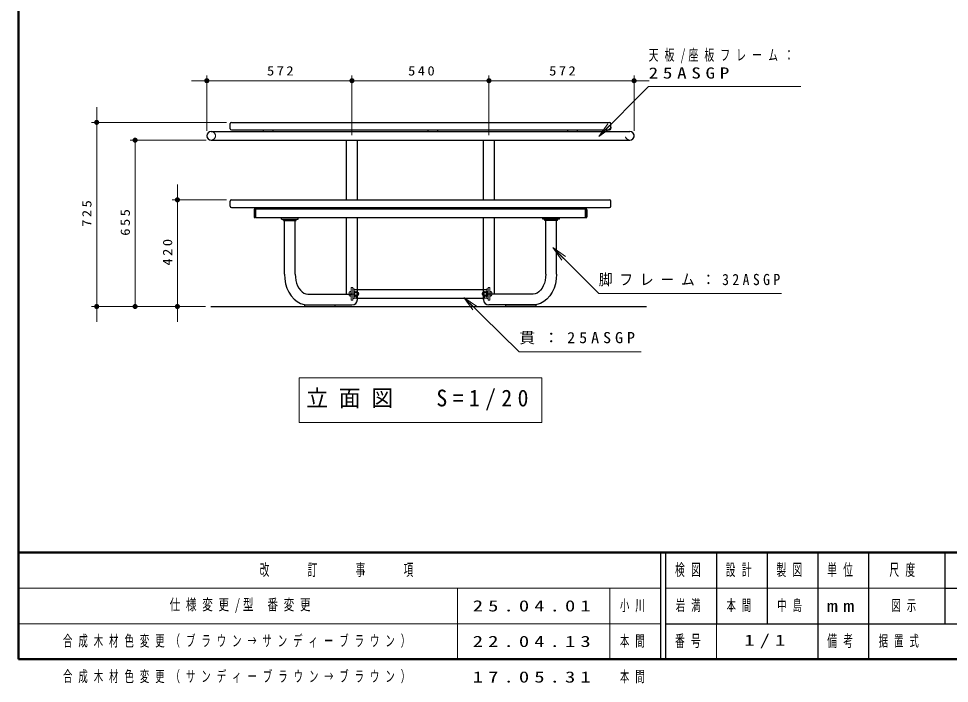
# Model space of a CAD drawing. Units: millimetres on the paper, scale 1:20. Extents: x -365 to 0, y -5 to 257.
# Drawn here: x -365 to -181.6, y -4.7 to 126.1 of the extents above; entities that cross this region are included whole.
import ezdxf

# ---------------------------------------------------------------- set-up
doc = ezdxf.new("R2010")
doc.units = ezdxf.units.MM
doc.linetypes.add('USER1', pattern=[4.5, 2.5, -2])
doc.layers.add('1_20', color=7, linetype='Continuous', lineweight=25)
doc.layers.add('LY_3', color=7, linetype='Continuous', lineweight=13)
doc.layers.add('LY_4', color=7, linetype='Continuous')
doc.styles.add('ＭＳ ゴシック', font='')
doc.styles.get('ＭＳ ゴシック').set_extended_font_data('MS Gothic')

# ---------------------------------------------------------------- blocks, each defined once
blk = doc.blocks.new('filled_dot')
at = {"color": 0, "linetype": 'Continuous', "lineweight": -2, "const_width": 1.25}
blk.add_lwpolyline([(-0.625, 0, 1), (0.625, 0, 1)], format="xyb", close=True, dxfattribs=at)

msp = doc.modelspace()

# ---------------------------------------------------------------- linework, layer by layer
at = {"layer": '1_20', "lineweight": 13}
for p, q in [((-330.911, 113.906), (-296.311, 113.906)), ((-327.911, 104.053), (-327.911, 114.906)), ((-302.311, 113.906), (-269.311, 113.906)), ((-299.311, 103.203), (-299.311, 114.906)), ((-299.311, 106.703), (-299.311, 114.906)), ((-275.311, 113.906), (-240.711, 113.906)), ((-272.311, 103.203), (-272.311, 114.906)), ((-272.311, 106.703), (-272.311, 114.906)), ((-243.711, 104.053), (-243.711, 114.906)), ((-349.616, 66.453), (-349.616, 108.703)), ((-324.061, 105.703), (-350.616, 105.703)), ((-250.661, 102.946), (-248.893, 105.421)), ((-250.661, 102.946), (-248.54, 105.068)), ((-248.186, 104.714), (-250.661, 102.946)), ((-328.061, 102.203), (-343.047, 102.203)), ((-342.047, 69.453), (-342.047, 102.203)), ((-333.709, 66.453), (-333.709, 93.453)), ((-324.061, 90.453), (-334.709, 90.453)), ((-257.952, 78.579), (-259.72, 81.054)), ((-259.72, 81.054), (-257.245, 79.286)), ((-259.72, 81.054), (-257.598, 78.932)), ((-275.475, 68.793), (-277.269, 71.249)), ((-277.269, 71.249), (-274.775, 69.508)), ((-277.269, 71.249), (-275.125, 69.15)), ((-328.151, 69.453), (-350.616, 69.453)), ((-328.151, 69.453), (-343.047, 69.453)), ((-328.151, 69.453), (-334.709, 69.453)), ((-309.711, 55.435), (-309.711, 46.635)), ((-261.911, 55.435), (-309.711, 55.435)), ((-261.911, 46.635), (-261.911, 55.435)), ((-309.711, 46.635), (-261.911, 46.635))]:
    msp.add_line(p, q, dxfattribs=at)
at = {"layer": '1_20', "color": 70}
for p, q in [((-323.311, 104.453), (-323.311, 105.453)), ((-323.061, 105.703), (-248.561, 105.703)), ((-248.311, 104.453), (-248.311, 105.453)), ((-323.061, 104.203), (-248.561, 104.203)), ((-323.311, 89.203), (-323.311, 90.203)), ((-323.061, 90.453), (-248.561, 90.453)), ((-248.311, 89.203), (-248.311, 90.203)), ((-323.061, 88.953), (-248.561, 88.953))]:
    msp.add_line(p, q, dxfattribs=at)
at = {"layer": '1_20', "color": 4}
for p, q in [((-327.061, 103.903), (-244.561, 103.903)), ((-316.761, 104.203), (-314.861, 104.203)), ((-316.761, 103.903), (-316.761, 104.203)), ((-314.861, 103.903), (-314.861, 104.203)), ((-284.261, 104.203), (-282.361, 104.203)), ((-284.261, 103.903), (-284.261, 104.203)), ((-282.361, 103.903), (-282.361, 104.203)), ((-256.761, 104.203), (-254.861, 104.203)), ((-256.761, 103.903), (-256.761, 104.203)), ((-254.861, 103.903), (-254.861, 104.203)), ((-327.061, 102.203), (-244.561, 102.203)), ((-318.311, 86.953), (-318.311, 88.653)), ((-318.311, 88.653), (-253.311, 88.653)), ((-316.761, 88.953), (-314.861, 88.953)), ((-316.761, 88.653), (-316.761, 88.953)), ((-314.861, 88.653), (-314.861, 88.953)), ((-284.261, 88.953), (-282.361, 88.953)), ((-284.261, 88.653), (-284.261, 88.953)), ((-282.361, 88.653), (-282.361, 88.953)), ((-256.761, 88.953), (-254.861, 88.953)), ((-256.761, 88.653), (-256.761, 88.953)), ((-254.861, 88.653), (-254.861, 88.953)), ((-253.311, 86.953), (-253.311, 88.653)), ((-318.311, 86.953), (-253.311, 86.953)), ((-313.186, 86.653), (-313.186, 86.953)), ((-313.186, 86.653), (-309.936, 86.653)), ((-309.936, 86.653), (-309.936, 86.953)), ((-261.686, 86.653), (-261.686, 86.953)), ((-258.436, 86.653), (-261.686, 86.653)), ((-258.436, 86.653), (-258.436, 86.953))]:
    msp.add_line(p, q, dxfattribs=at)
at = {"layer": '1_20', "color": 2}
for p, q in [((-300.378, 90.453), (-300.378, 102.203)), ((-298.243, 90.453), (-298.243, 102.203)), ((-273.378, 90.453), (-273.378, 102.203)), ((-271.243, 90.453), (-271.243, 102.203)), ((-312.811, 86.353), (-312.811, 86.653)), ((-312.811, 86.653), (-310.311, 86.653)), ((-312.811, 86.353), (-310.311, 86.353)), ((-312.628, 75.82), (-312.628, 86.353)), ((-310.493, 75.82), (-310.493, 86.353)), ((-310.311, 86.353), (-310.311, 86.653)), ((-300.378, 71.888), (-300.378, 86.953)), ((-298.243, 70.82), (-298.243, 86.953)), ((-273.378, 70.82), (-273.378, 86.953)), ((-271.243, 71.888), (-271.243, 86.953)), ((-261.311, 86.353), (-261.311, 86.653)), ((-258.811, 86.653), (-261.311, 86.653)), ((-258.811, 86.353), (-261.311, 86.353)), ((-261.128, 75.82), (-261.128, 86.353)), ((-258.993, 75.82), (-258.993, 86.353)), ((-258.811, 86.353), (-258.811, 86.653)), ((-308.025, 71.888), (-299.311, 71.888)), ((-263.596, 71.888), (-272.311, 71.888)), ((-308.625, 69.753), (-299.311, 69.753)), ((-308.625, 69.453), (-308.625, 69.753)), ((-302.625, 69.453), (-302.625, 69.753)), ((-262.996, 69.753), (-272.311, 69.753)), ((-268.996, 69.453), (-268.996, 69.753)), ((-262.996, 69.453), (-262.996, 69.753)), ((-308.625, 69.453), (-302.625, 69.453)), ((-262.996, 69.453), (-268.996, 69.453))]:
    msp.add_line(p, q, dxfattribs=at)
at = {"layer": '1_20', "color": 21}
for p, q in [((-318.61, 88.505), (-318.61, 87.1)), ((-318.31, 88.655), (-318.46, 88.655)), ((-318.31, 88.655), (-318.31, 86.95)), ((-253.311, 88.655), (-253.311, 86.95)), ((-253.311, 88.655), (-253.161, 88.655)), ((-253.011, 88.505), (-253.011, 87.1)), ((-318.31, 86.95), (-318.46, 86.95)), ((-253.311, 86.95), (-253.161, 86.95))]:
    msp.add_line(p, q, dxfattribs=at)
at = {"layer": '1_20', "linetype": 'USER1', "lineweight": 13}
for p, q in [((-299.861, 71.753), (-299.861, 72.153)), ((-299.561, 72.403), (-299.611, 72.403)), ((-299.561, 72.478), (-299.461, 72.478)), ((-299.561, 72.478), (-299.561, 71.428)), ((-299.561, 71.503), (-299.561, 72.403)), ((-299.461, 73.203), (-299.461, 70.703)), ((-299.161, 72.903), (-298.861, 72.903)), ((-298.861, 71.003), (-298.861, 72.903)), ((-298.861, 72.803), (-298.243, 72.803)), ((-298.861, 72.478), (-298.761, 72.478)), ((-298.861, 72.478), (-298.861, 71.428)), ((-298.761, 72.478), (-298.761, 71.428)), ((-298.761, 72.377), (-298.723, 72.443)), ((-298.761, 71.529), (-298.761, 72.377)), ((-298.723, 72.443), (-298.399, 72.443)), ((-298.399, 72.198), (-298.723, 72.198)), ((-298.399, 71.708), (-298.723, 71.708)), ((-298.361, 72.377), (-298.399, 72.443)), ((-298.361, 71.529), (-298.361, 72.377)), ((-273.378, 72.803), (-272.761, 72.803)), ((-273.261, 72.377), (-273.223, 72.443)), ((-273.261, 71.529), (-273.261, 72.377)), ((-272.899, 72.443), (-273.223, 72.443)), ((-273.223, 72.198), (-272.899, 72.198)), ((-273.223, 71.708), (-272.899, 71.708)), ((-272.861, 72.377), (-272.899, 72.443)), ((-272.761, 72.478), (-272.861, 72.478)), ((-272.861, 72.478), (-272.861, 71.428)), ((-272.861, 71.529), (-272.861, 72.377)), ((-272.461, 72.903), (-272.761, 72.903)), ((-272.761, 71.003), (-272.761, 72.903)), ((-272.161, 73.203), (-272.161, 70.703)), ((-272.061, 72.478), (-272.161, 72.478)), ((-272.061, 72.478), (-272.061, 71.428)), ((-272.061, 71.503), (-272.061, 72.403)), ((-272.061, 72.403), (-272.011, 72.403)), ((-271.761, 71.753), (-271.761, 72.153)), ((-299.561, 71.503), (-299.611, 71.503)), ((-299.461, 71.428), (-299.561, 71.428)), ((-299.161, 71.003), (-298.861, 71.003)), ((-298.761, 71.428), (-298.861, 71.428)), ((-298.861, 71.103), (-298.243, 71.103)), ((-298.761, 71.529), (-298.723, 71.463)), ((-298.723, 71.463), (-298.399, 71.463)), ((-298.361, 71.529), (-298.399, 71.463)), ((-273.378, 71.103), (-272.761, 71.103)), ((-273.261, 71.529), (-273.223, 71.463)), ((-272.899, 71.463), (-273.223, 71.463)), ((-272.861, 71.529), (-272.899, 71.463)), ((-272.861, 71.428), (-272.761, 71.428)), ((-272.461, 71.003), (-272.761, 71.003)), ((-272.161, 71.428), (-272.061, 71.428)), ((-272.061, 71.503), (-272.011, 71.503))]:
    msp.add_line(p, q, dxfattribs=at)
at = {"layer": '1_20', "color": 2, "linetype": 'USER1', "lineweight": 13}
for p, q in [((-299.461, 73.203), (-299.161, 73.203)), ((-299.161, 70.703), (-299.161, 73.203)), ((-272.461, 70.703), (-272.461, 73.203)), ((-272.161, 73.203), (-272.461, 73.203)), ((-299.461, 70.703), (-299.161, 70.703)), ((-272.161, 70.703), (-272.461, 70.703))]:
    msp.add_line(p, q, dxfattribs=at)
at = {"layer": '1_20'}
for p, q in [((-298.243, 72.803), (-285.811, 72.803)), ((-285.811, 72.803), (-273.378, 72.803)), ((-272.761, 72.478), (-272.761, 71.428)), ((-298.243, 71.103), (-273.378, 71.103)), ((-327.151, 69.453), (-241.248, 69.453))]:
    msp.add_line(p, q, dxfattribs=at)
at = {"layer": '1_20', "lineweight": 13}
for points in [[(-250.661, 102.946), (-240.847, 112.76), (-210.847, 112.76)], [(-259.72, 81.054), (-250.661, 71.995), (-214.661, 71.995)], [(-277.269, 71.249), (-266.343, 60.555), (-242.343, 60.555)]]:
    msp.add_lwpolyline(points, dxfattribs=at)
at = {"layer": '1_20', "color": 2}
for points in [[(-312.628, 75.82), (-312.571, 74.871), (-312.403, 73.945), (-312.126, 73.066), (-311.749, 72.254), (-311.28, 71.53), (-310.731, 70.912), (-310.115, 70.414), (-309.448, 70.05), (-308.745, 69.828), (-308.025, 69.753)], [(-310.493, 75.82), (-310.463, 75.205), (-310.372, 74.605), (-310.224, 74.035), (-310.022, 73.509), (-309.77, 73.04), (-309.476, 72.639), (-309.146, 72.317), (-308.788, 72.08), (-308.411, 71.936), (-308.025, 71.888)], [(-261.128, 75.82), (-261.159, 75.205), (-261.249, 74.605), (-261.397, 74.035), (-261.6, 73.509), (-261.851, 73.04), (-262.146, 72.639), (-262.476, 72.317), (-262.834, 72.08), (-263.21, 71.936), (-263.596, 71.888)], [(-258.993, 75.82), (-259.05, 74.871), (-259.218, 73.945), (-259.495, 73.066), (-259.872, 72.254), (-260.341, 71.53), (-260.891, 70.912), (-261.506, 70.414), (-262.174, 70.05), (-262.876, 69.828), (-263.596, 69.753)]]:
    msp.add_lwpolyline(points, dxfattribs=at)
at = {"layer": '1_20', "color": 4, "linetype": 'USER1', "lineweight": 13}
for centre in [(-327.061, 103.053), (-244.561, 103.053)]:
    msp.add_circle(centre, 0.85, dxfattribs=at)
at = {"layer": '1_20', "color": 70}
for centre, start, end in [((-323.061, 105.453), 90, 180), ((-248.561, 105.453), 0, 90), ((-323.061, 104.453), 180, 270), ((-248.561, 104.453), 270, 0), ((-323.061, 90.203), 90, 180), ((-248.561, 90.203), 0, 90), ((-323.061, 89.203), 180, 270), ((-248.561, 89.203), 270, 0)]:
    msp.add_arc(centre, 0.25, start, end, dxfattribs=at)
at = {"layer": '1_20', "color": 4}
for centre, start, end in [((-327.061, 103.053), 90, 270), ((-244.561, 103.053), 270, 90)]:
    msp.add_arc(centre, 0.85, start, end, dxfattribs=at)
at = {"layer": '1_20', "color": 21}
for centre, start, end in [((-318.46, 88.505), 90, 180), ((-253.161, 88.505), 0, 90), ((-318.46, 87.1), 180, 270), ((-253.161, 87.1), 270, 0)]:
    msp.add_arc(centre, 0.15, start, end, dxfattribs=at)
at = {"layer": '1_20', "linetype": 'USER1', "lineweight": 13}
for centre, radius, start, end in [((-299.611, 72.153), 0.25, 90, 180), ((-299.611, 71.753), 0.25, 180, 270), ((-297.95, 71.953), 0.811, 162.41194, 197.58807), ((-298.317, 72.377), 0.443, 180.00003, 203.86506), ((-298.317, 71.529), 0.443, 156.13494, 180), ((-298.804, 72.377), 0.443, 336.13495, 359.99996), ((-298.804, 71.529), 0.443, 0.00002, 23.86508), ((-299.171, 71.953), 0.811, 342.41195, 17.58808), ((-298.361, 71.953), 0.375, 270.00001, 90), ((-273.261, 71.953), 0.375, 89.99999, 269.99999), ((-272.45, 71.953), 0.811, 162.41192, 197.58805), ((-272.817, 72.377), 0.443, 180.00004, 203.86505), ((-272.817, 71.529), 0.443, 156.13492, 179.99998), ((-273.304, 72.377), 0.443, 336.13494, 359.99997), ((-273.304, 71.529), 0.443, 360, 23.86506), ((-273.671, 71.953), 0.811, 342.41193, 17.58806), ((-272.011, 72.153), 0.25, 0, 90), ((-272.011, 71.753), 0.25, 270, 0)]:
    msp.add_arc(centre, radius, start, end, dxfattribs=at)
at = {"layer": '1_20', "color": 2}
for centre, start, end in [((-299.311, 70.82), 270, 90), ((-272.311, 70.82), 90, 270)]:
    msp.add_arc(centre, 1.067, start, end, dxfattribs=at)
at = {"layer": 'LY_3', "lineweight": 50}
for p, q in [((-365, 257), (-365, 0)), ((-365, 21), (0, 21)), ((-365, 0), (0, 0))]:
    msp.add_line(p, q, dxfattribs=at)
at = {"layer": 'LY_3', "color": 211, "lineweight": 25}
for p, q in [((-238.5, 21), (-238.5, 0)), ((-237.5, 21), (-237.5, 0)), ((-227.5, 21), (-227.5, 7)), ((-217.5, 21), (-217.5, 7)), ((-207.5, 21), (-207.5, 0)), ((-197.5, 21), (-197.5, 7)), ((-182.5, 21), (-182.5, 7)), ((-182.5, 14), (-70, 14)), ((-237.5, 7), (0, 7))]:
    msp.add_line(p, q, dxfattribs=at)
at = {"layer": 'LY_3'}
for p, q in [((-365, 14), (-238.5, 14)), ((-278.5, 14), (-278.5, 0)), ((-248.5, 14), (-248.5, 0)), ((-237.5, 14), (-182.5, 14)), ((-365, 7), (-238.5, 7)), ((-227.5, 7), (-227.5, 0))]:
    msp.add_line(p, q, dxfattribs=at)
at = {"layer": 'LY_3', "lineweight": 25}
msp.add_line((-197.5, 7), (-197.5, 0), dxfattribs=at)

# ---------------------------------------------------------------- block references
at = {"layer": '1_20', "lineweight": 13, "xscale": 0.4, "yscale": 0.4}
for p, rotation in [((-327.911, 113.906), 180), ((-299.311, 113.906), 180), ((-272.311, 113.906), 180), ((-349.616, 105.703), 90), ((-342.047, 102.203), 270), ((-333.709, 90.453), 90), ((-349.616, 69.453), 270), ((-342.047, 69.453), 90), ((-333.709, 69.453), 270)]:
    msp.add_blockref('filled_dot', p, dxfattribs=dict(at, rotation=rotation))
for p in [(-299.311, 113.906), (-272.311, 113.906), (-243.711, 113.906)]:
    msp.add_blockref('filled_dot', p, dxfattribs=at)

# ---------------------------------------------------------------- texts
at = {"layer": '1_20', "style": 'ＭＳ ゴシック'}
for s, insert, char_height, attachment_point in [('\\T1.61;\\W0.65;天板/座板フレーム：', (-240.847, 118.71), 2.199, 4), ('\\T1.33;\\W1.15;572', (-313.194, 114.906), 1.833, 8), ('\\T1.33;\\W1.15;540', (-285.395, 114.906), 1.833, 8), ('\\T1.33;\\W1.15;572', (-257.594, 114.906), 1.833, 8), ('\\T1.5;\\W1.25;25ASGP', (-240.847, 115.41), 2.199, 4), ('\\T1.5;\\W0.9;脚フレーム：32ASGP', (-250.661, 74.645), 2.199, 4), ('\\T1.5;\\W1.05;貫：25ASGP', (-266.343, 63.205), 2.199, 4), ('\\T1.5;\\W0.95;立面図\u3000S=1/20', (-308.311, 51.035), 3.299, 4)]:
    msp.add_mtext(s, dxfattribs=dict(at, insert=insert, char_height=char_height, attachment_point=attachment_point))
at = {"layer": '1_20', "char_height": 1.833, "attachment_point": 8, "rotation": 90, "style": 'ＭＳ ゴシック'}
for s, insert in [('\\T1.33;\\W1.15;725', (-350.616, 87.995)), ('\\T1.33;\\W1.15;655', (-343.047, 86.245)), ('\\T1.33;\\W1.15;420', (-334.709, 80.368))]:
    msp.add_mtext(s, dxfattribs=dict(at, insert=insert))
at = {"layer": 'LY_3', "color": 4, "char_height": 2.346, "attachment_point": 5, "style": 'ＭＳ ゴシック'}
for s, insert in [('\\T1.64;\\W0.6;改\u3000\u3000訂\u3000\u3000事\u3000\u3000項', (-301.75, 17.5)), ('\\T1.64;\\W0.6;検図', (-232.5, 17.5)), ('\\T1.64;\\W0.6;設計', (-222.5, 17.5)), ('\\T1.64;\\W0.6;製図', (-212.5, 17.5)), ('\\T1.64;\\W0.6;単位', (-202.5, 17.5)), ('\\T1.64;\\W0.6;尺度', (-190.25, 17.5)), ('\\T1.5;\\W1.35;mm', (-202.5, 10.5)), ('\\T1.64;\\W0.6;番号', (-232.5, 3.5)), ('\\T1.64;\\W0.6;備考', (-202.5, 3.5))]:
    msp.add_mtext(s, dxfattribs=dict(at, insert=insert))
at = {"layer": 'LY_4', "char_height": 2.199, "attachment_point": 4, "style": 'ＭＳ ゴシック'}
for s, insert in [('\\T1.53;\\W0.7;仕様変更/型\\~番変更', (-335.25, 10.5)), ('\\T1.5;\\W1.35;25.04.01', (-275.5, 10.5)), ('\\T1.64;\\W0.6;小川', (-246.5, 10.5)), ('\\T1.64;\\W0.6;岩満', (-235.5, 10.5)), ('\\T1.64;\\W0.6;本間', (-225.5, 10.5)), ('\\T1.64;\\W0.6;中島', (-215.5, 10.5)), ('\\T1.64;\\W0.6;図示', (-193, 10.5)), ('\\T1.64;\\W0.6;合成木材色変更（ブラウン→サンディーブラウン）', (-356.25, 3.5)), ('\\T1.5;\\W1.35;22.04.13', (-275.5, 3.5)), ('\\T1.64;\\W0.6;本間', (-246.5, 3.5)), ('\\T1.5;\\W1.35;1/1', (-222, 3.5)), ('\\T1.64;\\W0.6;据置式', (-195.5, 3.5)), ('\\T1.64;\\W0.6;合成木材色変更（サンディーブラウン→ブラウン）', (-356.25, -3.5)), ('\\T1.5;\\W1.35;17.05.31', (-275.5, -3.5)), ('\\T1.64;\\W0.6;本間', (-246.5, -3.5))]:
    msp.add_mtext(s, dxfattribs=dict(at, insert=insert))

doc.saveas('drawing.dxf')
